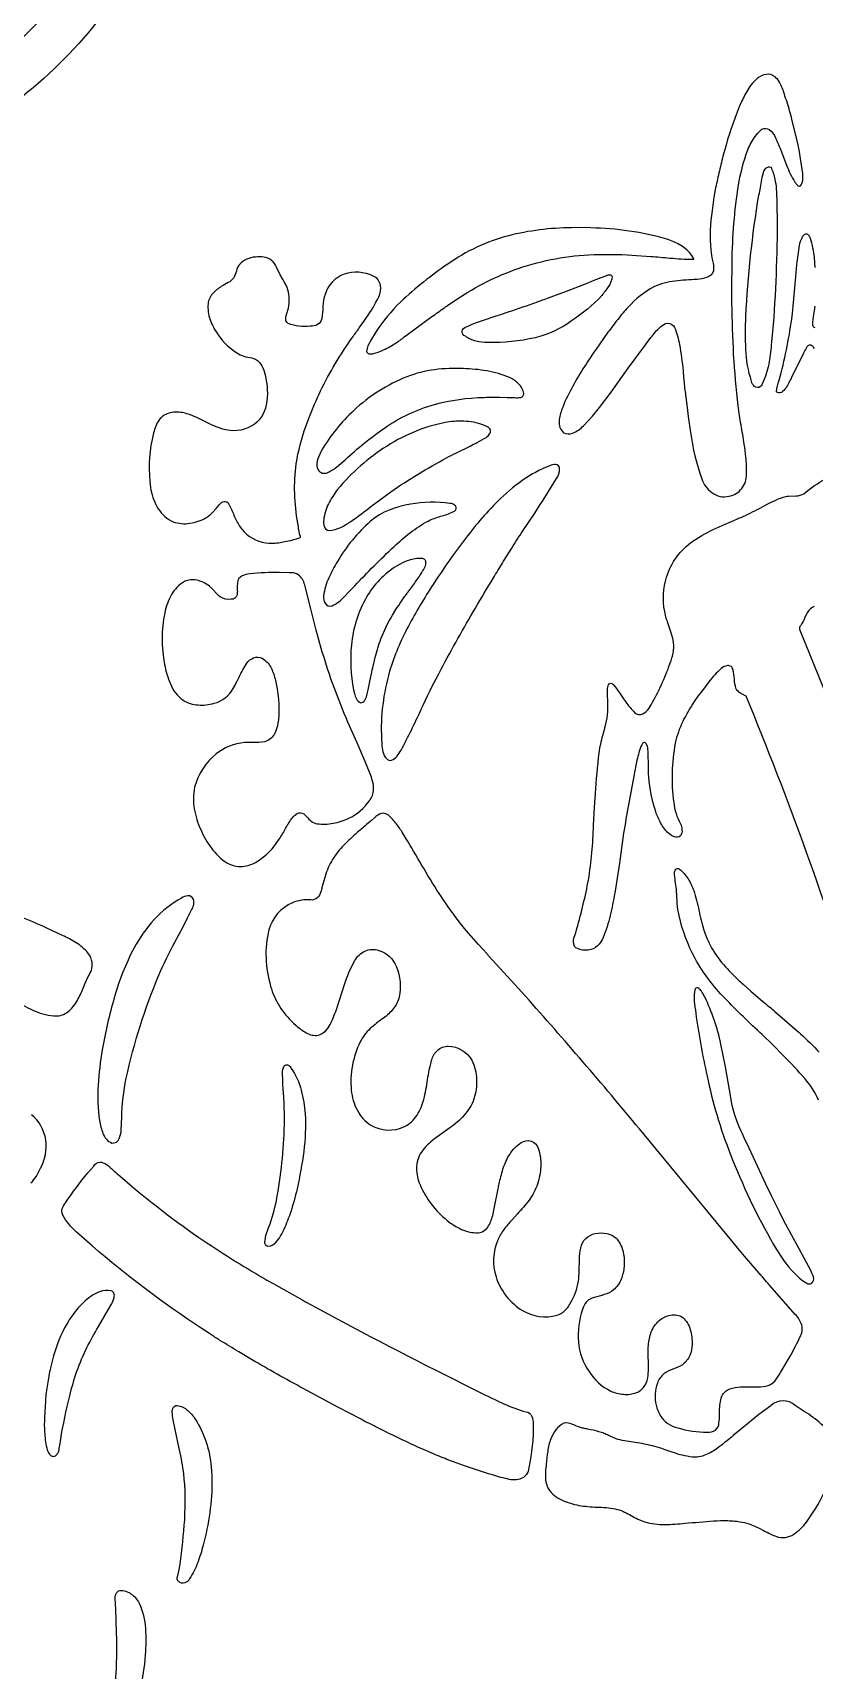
# Model space of a CAD drawing. Header units: inches. Extents: x 35.5 to 88, y 0 to 97.1.
# Drawn here: x 65.77 to 74.71, y 56.55 to 75.31 of the extents above; entities that cross this region are included whole.
import ezdxf

# ---------------------------------------------------------------- set-up
doc = ezdxf.new("R2010")
doc.units = ezdxf.units.IN
doc.header["$MEASUREMENT"] = 0

msp = doc.modelspace()

# ---------------------------------------------------------------- linework, layer by layer
for points in [[(67.018, 77.287), (67.482, 77.045), (67.383, 76.839, -0.012119), (67.214, 76.51, -0.045463), (66.506, 75.43, -0.061912), (65.586, 74.523, -0.075846), (64.433, 73.893, -0.079198), (63.143, 73.644, 0.028847), (63.151, 73.986, 0.023231), (63.131, 74.208, 0.150461), (65.139, 74.832, 0.06051), (65.917, 75.52, 0.04449), (66.532, 76.356, 0.02495), (66.866, 76.962, 0.014803), (67.018, 77.287)], [(73.562, 72.578, -0.233295), (73.481, 72.503, -0.055392), (73.373, 72.481, 0.012931), (73.121, 72.462, 0.082718), (72.878, 72.395, 0.089233), (72.586, 72.165, 0.018427), (72.466, 72.023, 0.015232), (72.354, 71.875), (72.219, 71.684, 0.012861), (72.121, 71.539, 0.038521), (71.862, 71.082, -0.020957), (71.845, 71.038, 0.02103), (71.83, 71, 0.075079), (71.795, 70.86, 0.242468), (71.845, 70.725, 0.181188), (71.949, 70.72, 0.114133), (72.073, 70.806), (72.176, 70.915), (72.257, 71.014), (72.391, 71.191), (72.586, 71.463), (72.683, 71.598), (72.782, 71.733), (72.846, 71.815, -0.046077), (72.954, 71.938, -0.151367), (73.037, 71.98, -0.280947), (73.117, 71.93, -0.046176), (73.172, 71.735, -0.024124), (73.213, 71.434), (73.22, 71.358), (73.225, 71.301, 0.02349), (73.246, 71.132), (73.261, 71.013), (73.273, 70.91), (73.298, 70.729, 0.053301), (73.427, 70.198, 0.1477), (73.544, 70.039, 0.236328), (73.738, 70, 0.211359), (73.886, 70.087, 0.16219), (73.94, 70.25, 0.035896), (73.931, 70.447, 0.016552), (73.913, 70.594, 0.006416), (73.877, 70.814, -0.019125), (73.845, 71.034, -0.014425), (73.792, 71.62, -0.008562), (73.773, 72.208), (73.772, 72.378), (73.774, 72.676, -0.033995), (73.847, 73.565, -0.028809), (73.931, 73.904, -0.048512), (74.004, 74.065, -0.078624), (74.116, 74.201, -0.25957), (74.2, 74.197, -0.134585), (74.272, 74.102, -0.020756), (74.295, 74.047, 0.04473), (74.319, 73.992), (74.398, 73.789, 0.049203), (74.493, 73.593, 0.011257), (74.518, 73.563, 0.219038), (74.547, 73.549, 0.209375), (74.566, 73.563, 0.125085), (74.584, 73.638, 0.073259), (74.58, 73.715, 0.027809), (74.509, 74.116), (74.459, 74.314, 0.01438), (74.432, 74.412, 0.021339), (74.404, 74.51, -0.030707), (74.373, 74.603, 0.056263), (74.316, 74.741, 0.210871), (74.196, 74.832, 0.139763), (74.084, 74.797, 0.110814), (73.965, 74.67, 0.022913), (73.882, 74.517, 0.032343), (73.705, 74.02), (73.67, 73.892, 0.005869), (73.623, 73.7, 0.014413), (73.602, 73.603, 0.019801), (73.582, 73.506), (73.567, 73.421), (73.545, 73.271, 0.055866), (73.53, 72.818, 0.045081), (73.55, 72.698, -0.078119)], [(74.124, 71.294, -0.144752), (74.098, 71.254, -0.376788), (74.031, 71.256, -0.165243), (73.997, 71.315, -0.072145), (73.932, 71.683, -0.01823), (73.932, 72.056, -0.029431), (74.081, 73.447, 0.061439), (74.1, 73.534), (74.11, 73.601, -0.041355), (74.133, 73.705, -0.12718), (74.162, 73.755, -0.290872), (74.22, 73.765, -0.059315), (74.263, 73.628, -0.045281), (74.279, 73.522, -0.008708), (74.286, 73.361), (74.288, 73.281), (74.29, 73.201, -0.020285), (74.238, 71.881), (74.223, 71.732, -0.021), (74.193, 71.509, -0.057538)], [(73.322, 72.712, -0.045581), (73.334, 72.713, -0.004619), (73.337, 72.716), (73.314, 72.753, 0.102212), (73.187, 72.871, 0.05562), (73.028, 72.942, 0.038055), (72.598, 73.035, 0.030465), (72.159, 73.071), (72.04, 73.074), (71.936, 73.073, 0.058529), (71.214, 72.981, 0.088371), (70.52, 72.656, 0.041839), (69.982, 72.224, 0.054844), (69.702, 71.884), (69.635, 71.777, 0.103802), (69.592, 71.657, 0.283702), (69.618, 71.629, 0.112608), (69.671, 71.633), (69.723, 71.648, 0.050253), (69.879, 71.724), (69.952, 71.771, 0.025526), (69.988, 71.796, 0.038511), (70.023, 71.822), (70.06, 71.849), (70.34, 72.055, -0.004616), (70.482, 72.157, -0.030481), (70.517, 72.182), (70.625, 72.255, -0.064721), (71.327, 72.606, -0.075193), (72.191, 72.765, -0.024391), (72.627, 72.759), (72.845, 72.745, -0.010186), (72.953, 72.735, -0.016066), (73.062, 72.726, 0.02122)], [(68.834, 69.538, -0.056062), (68.816, 69.612, 0.016372), (68.804, 69.688, -0.033623), (68.769, 70.029, -0.041984), (68.787, 70.371, -0.046402), (68.895, 70.798), (68.934, 70.901, -0.018), (69.065, 71.205, -0.041445), (69.427, 71.812, -0.010092), (69.508, 71.926), (69.568, 72.012), (69.59, 72.044, 0.041818), (69.73, 72.281, 0.168218), (69.75, 72.413, 0.264509), (69.667, 72.519, 0.190909), (69.334, 72.542, 0.233067), (69.117, 72.31, 0.065013), (69.092, 72.172, -0.022376), (69.078, 72.032, -0.25166), (69.029, 71.963, -0.129058), (68.947, 71.944, -0.025925), (68.818, 71.945, -0.091656), (68.694, 71.977, -0.332548), (68.669, 72.052), (68.69, 72.128, 0.126601), (68.698, 72.336, 0.064979), (68.657, 72.438, 0.040941), (68.63, 72.486), (68.604, 72.534), (68.562, 72.621, 0.100311), (68.503, 72.698, 0.126703), (68.415, 72.736, 0.083311), (68.319, 72.737, 0.182103), (68.137, 72.653, 0.102488), (68.102, 72.577, -0.058978), (68.072, 72.499, -0.115827), (68.007, 72.444, 0.021617), (67.932, 72.402, 0.069871), (67.832, 72.32, 0.147041), (67.777, 72.203, 0.107729), (67.801, 72.02, 0.064155), (67.885, 71.856, 0.122482), (68.145, 71.619, 0.087889), (68.232, 71.592, -0.031181), (68.321, 71.569, -0.137285), (68.393, 71.491, -0.055855), (68.43, 71.39, -0.108636), (68.443, 71.043, -0.219387), (68.272, 70.799, -0.199492), (67.941, 70.768, -0.035752), (67.755, 70.846, 0.021871), (67.664, 70.891, 0.0253), (67.571, 70.931, 0.084277), (67.423, 70.961, 0.140706), (67.276, 70.926, 0.159087), (67.178, 70.801, 0.053099), (67.137, 70.648, 0.086639), (67.119, 70.098, 0.081939), (67.193, 69.879, 0.148739), (67.355, 69.715, 0.123985), (67.546, 69.685, 0.093066), (67.731, 69.739, 0.082242), (67.829, 69.811), (67.869, 69.856), (67.907, 69.904, -0.193837), (67.961, 69.937, -0.362946), (68.016, 69.908, -0.032212), (68.074, 69.78, 0.054045), (68.139, 69.655, 0.188097), (68.397, 69.471, 0.071258), (68.546, 69.462, 0.033454), (68.693, 69.486, 0.042902), (68.822, 69.522, 0.183488), (68.836, 69.534)], [(72.402, 72.513, -0.125061), (72.358, 72.397, -0.021929), (72.283, 72.297, -0.058715), (71.937, 72.005, -0.096329), (71.52, 71.813, -0.061455), (70.978, 71.757, -0.064331), (70.844, 71.774, -0.095716), (70.722, 71.831, -0.341057), (70.684, 71.888, -0.278364), (70.732, 71.938, -0.015217), (70.85, 71.988), (70.94, 72.02), (71.076, 72.064, 0.017835), (71.145, 72.086, 0.021351), (71.213, 72.109, 0.007699), (71.546, 72.225, 0.033922), (71.588, 72.24, 0.013979), (71.66, 72.266), (71.878, 72.346, 0.00482), (72.276, 72.503, 0.042134), (72.338, 72.526, -0.095015), (72.373, 72.534, -0.346121)], [(69.03, 70.316, 0.386676), (69.131, 70.263, 0.079756), (69.246, 70.33), (69.347, 70.416, -0.033091), (69.795, 70.779, -0.081731), (70.367, 71.049, -0.059958), (70.937, 71.13, -0.026392), (71.113, 71.131), (71.2, 71.129, 0.016442), (71.288, 71.127, 0.062569), (71.349, 71.129, 0.157842), (71.38, 71.143, 0.229664), (71.39, 71.175, 0.161567), (71.331, 71.286, 0.090006), (71.228, 71.358, 0.056448), (70.968, 71.434, 0.029642), (70.699, 71.46, 0.045578), (70.371, 71.447, 0.059231), (70.054, 71.367, 0.093694), (69.444, 70.979, 0.073339), (69.081, 70.53, 0.052154), (69.034, 70.428, 0.170684)], [(69.163, 69.607, 0.111747), (69.295, 69.641, 0.045574), (69.355, 69.674, 0.039058), (69.384, 69.692, 0.034184), (69.413, 69.71, 0.014852), (69.64, 69.88), (69.753, 69.966), (69.869, 70.049, -0.027556), (70.507, 70.437, -0.009712), (70.614, 70.493), (70.776, 70.573, 0.012318), (70.857, 70.614), (70.936, 70.658, 0.132119), (71, 70.711, 0.546644), (70.974, 70.791, 0.1005), (70.761, 70.853, 0.062005), (70.538, 70.849, 0.05661), (70.168, 70.747, 0.04794), (69.826, 70.573, 0.082245), (69.26, 70.074, 0.056074), (69.156, 69.912, 0.092673), (69.101, 69.727, 0.102467), (69.105, 69.653, 0.345915)], [(69.821, 66.995, 0.268302), (69.876, 66.974, 0.162085), (69.941, 67.023, 0.052796), (69.986, 67.091, 0.01609), (70.215, 67.554, -0.008106), (70.242, 67.612, -0.015871), (70.444, 68.016, -0.010456), (70.836, 68.717, -0.001795), (71.042, 69.062, -0.005708), (71.147, 69.233, -0.008266), (71.253, 69.403, -0.013572), (71.38, 69.602), (71.429, 69.676), (71.515, 69.806, 0.015688), (71.763, 70.2, 0.170493), (71.801, 70.312, 0.409336), (71.754, 70.362, 0.11792), (71.688, 70.346, 0.06668), (71.369, 70.175, 0.040623), (71.092, 69.941, 0.035947), (70.699, 69.483), (70.609, 69.362, 0.011827), (70.354, 68.989, 0.024389), (70.07, 68.509, 0.050007), (69.855, 67.994, 0.081299), (69.762, 67.22), (69.765, 67.161, 0.056306), (69.777, 67.073, 0.140752)], [(70.58, 69.818, 0.155814), (70.612, 69.843, 0.390007), (70.598, 69.897, 0.156599), (70.546, 69.916, 0.078602), (70.094, 69.906, 0.139521), (69.636, 69.711, 0.080252), (69.258, 69.251, 0.031836), (69.158, 69.063, 0.082807), (69.1, 68.857, 0.179005), (69.117, 68.772, 0.402594), (69.198, 68.743, 0.098286), (69.336, 68.847), (69.396, 68.91), (69.456, 68.972, -0.017106), (69.907, 69.423, -0.024675), (70.093, 69.582, -0.048885), (70.298, 69.714, -0.052841), (70.439, 69.768, 0.035477)], [(69.526, 67.634, 0.216648), (69.567, 67.656, 0.107136), (69.594, 67.718, -0.024726), (69.611, 67.783), (69.626, 67.857), (69.652, 67.985, -0.017207), (69.673, 68.082, -0.021861), (69.69, 68.153, -0.024676), (69.755, 68.365, -0.047982), (69.888, 68.636), (69.928, 68.701, -0.011185), (69.991, 68.795, -0.021058), (70.023, 68.841, -0.028132), (70.056, 68.887, -0.020552), (70.082, 68.922, 0.017061), (70.17, 69.045, 0.027974), (70.251, 69.172, 0.146401), (70.271, 69.235, 0.469812), (70.225, 69.284, 0.100449), (70.073, 69.264, 0.048031), (70.001, 69.235), (69.933, 69.199, 0.119979), (69.591, 68.842, 0.106683), (69.418, 68.296, 0.072115), (69.442, 67.783), (69.453, 67.741, 0.067055), (69.476, 67.677, 0.195829)], [(68.043, 68.818, -0.183329), (67.915, 68.846, -0.046181), (67.88, 68.878), (67.831, 68.93, 0.049665), (67.778, 68.978, 0.103118), (67.649, 69.036, 0.168346), (67.507, 69.022, 0.138457), (67.357, 68.867, 0.070667), (67.281, 68.664, 0.098863), (67.28, 68.073, 0.052482), (67.346, 67.849, 0.133561), (67.488, 67.665, 0.131042), (67.663, 67.608, 0.089708), (67.846, 67.627, 0.20756), (68.066, 67.798, 0.011051), (68.105, 67.871), (68.132, 67.926, -0.041746), (68.222, 68.087, -0.151956), (68.299, 68.148, -0.231645), (68.396, 68.142, -0.14615), (68.494, 68.04, -0.061445), (68.544, 67.908, -0.082472), (68.582, 67.437, -0.070417), (68.55, 67.3, -0.191489), (68.455, 67.196, -0.086853), (68.326, 67.178, 0.02917), (68.196, 67.177, 0.155437), (67.872, 67.048, 0.162292), (67.623, 66.665, 0.095587), (67.619, 66.418, 0.064765), (67.693, 66.182, 0.052479), (67.815, 65.969, 0.095182), (67.994, 65.8, 0.154873), (68.168, 65.76, 0.119924), (68.338, 65.815, 0.113579), (68.591, 66.071, 0.028839), (68.665, 66.195, -0.035427), (68.743, 66.317, -0.122002), (68.799, 66.364, -0.292658), (68.872, 66.361), (68.906, 66.327, 0.048467), (68.959, 66.277, 0.13439), (69.026, 66.248, 0.08012), (69.211, 66.253, 0.057312), (69.388, 66.31, 0.132773), (69.623, 66.51, 0.17164), (69.671, 66.643, 0.094174), (69.646, 66.781), (69.584, 66.941), (69.482, 67.176), (69.43, 67.293), (69.378, 67.41, -0.02838), (69.085, 68.214), (69.034, 68.397), (69.016, 68.466), (68.953, 68.708), (68.891, 68.95, 0.140824), (68.836, 69.075, 0.268442), (68.707, 69.12), (68.595, 69.123, 0.037581), (68.257, 69.108, 0.09625), (68.168, 69.085, 0.285273), (68.115, 69.01, 0.015378), (68.112, 68.975), (68.112, 68.921, -0.060792), (68.109, 68.868, -0.37759)], [(68.952, 65.375, 0.119748), (68.742, 65.343, 0.224231), (68.474, 65.034, 0.07708), (68.441, 64.709, 0.057191), (68.493, 64.387, 0.139042), (68.755, 63.965), (68.785, 63.938, 0.052681), (68.9, 63.854, 0.166465), (69.04, 63.825, 0.195128), (69.175, 63.95, 0.026148), (69.246, 64.119), (69.338, 64.405, -0.052992), (69.456, 64.681, -0.159112), (69.573, 64.789, -0.200189), (69.732, 64.798, -0.228895), (69.933, 64.608, -0.150856), (69.964, 64.264, -0.10872), (69.896, 64.128, -0.071109), (69.785, 64.022, 0.045798), (69.634, 63.902, 0.086435), (69.517, 63.749, 0.137121), (69.416, 63.196, 0.095398), (69.483, 62.97, 0.134321), (69.641, 62.796, 0.24671), (70.026, 62.779, 0.134311), (70.17, 62.911, 0.074695), (70.246, 63.091, 0.029712), (70.289, 63.316, -0.027462), (70.336, 63.54, -0.146932), (70.403, 63.653, -0.209285), (70.527, 63.699, -0.272877), (70.796, 63.54, -0.110714), (70.851, 63.32, -0.081515), (70.82, 63.097, -0.103183), (70.707, 62.909, -0.056817), (70.544, 62.764), (70.37, 62.639, 0.07912), (70.219, 62.488, 0.152984), (70.163, 62.302, 0.099079), (70.203, 62.112, 0.120093), (70.515, 61.705, 0.066395), (70.679, 61.603, 0.114526), (70.868, 61.564, 0.2534), (70.988, 61.644, 0.069402), (71.039, 61.779), (71.053, 61.843), (71.097, 62.068, -0.025011), (71.109, 62.124, -0.027473), (71.152, 62.291, -0.065993), (71.229, 62.462, -0.119377), (71.361, 62.596, -0.507393), (71.556, 62.533, -0.095847), (71.584, 62.327, -0.064033), (71.548, 62.122, -0.077391), (71.451, 61.938, -0.024944), (71.317, 61.779), (71.254, 61.71, 0.021319), (71.164, 61.603, 0.059644), (71.094, 61.482, 0.180317), (71.073, 61.059, 0.177303), (71.375, 60.673, 0.200323), (71.769, 60.619, 0.134465), (71.873, 60.685, 0.077902), (71.94, 60.789, 0.09708), (72.02, 61.041), (72.024, 61.129), (72.027, 61.26, -0.039242), (72.042, 61.39, -0.304627), (72.207, 61.555, -0.114738), (72.341, 61.555, -0.156943), (72.458, 61.49, -0.122312), (72.529, 61.341, -0.073601), (72.539, 61.177, -0.070814), (72.504, 61.031, -0.122087), (72.417, 60.909, -0.094852), (72.311, 60.856), (72.282, 60.847), (72.196, 60.824, 0.159499), (72.11, 60.773, 0.117189), (72.062, 60.685, 0.099924), (72.015, 60.313, 0.13126), (72.138, 59.976, 0.141681), (72.385, 59.751, 0.081513), (72.531, 59.714, 0.112645), (72.68, 59.734, 0.165332), (72.775, 59.815, 0.114822), (72.814, 59.935, 0.03524), (72.816, 60.104, -0.035396), (72.816, 60.274, -0.072668), (72.85, 60.428, -0.123045), (72.94, 60.559, -0.126129), (73.069, 60.621, -0.204318), (73.209, 60.594, -0.146472), (73.296, 60.453, -0.075182), (73.317, 60.289, -0.10027), (73.289, 60.158, -0.14004), (73.205, 60.053, -0.060506), (73.098, 60.002, 0.076435), (72.992, 59.947, 0.128577), (72.92, 59.842, 0.075431), (72.894, 59.718, 0.144415), (72.953, 59.47, 0.117405), (73.039, 59.38, 0.081075), (73.152, 59.33, 0.073743), (73.491, 59.28, 0.186592), (73.583, 59.305, 0.24955), (73.624, 59.391, 0.043694), (73.63, 59.467, 0.019763), (73.631, 59.524, -0.084299), (73.657, 59.692, -0.20907), (73.749, 59.776, -0.087188), (73.871, 59.798, -0.013624), (73.942, 59.8, 0.041007), (74.158, 59.806, 0.187383), (74.262, 59.866, 0.050201), (74.33, 59.965), (74.446, 60.163), (74.5, 60.264, 0.014904), (74.55, 60.368, 0.214125), (74.571, 60.507, 0.129312), (74.498, 60.628), (74.206, 60.961, -0.035136), (74.169, 61.003, -0.013216), (74.106, 61.076), (73.917, 61.297), (73.841, 61.388), (73.77, 61.473), (72.714, 62.753, 0.005774), (72.069, 63.519, 0.003392), (71.409, 64.275), (70.995, 64.728, -0.018316), (70.97, 64.757), (70.874, 64.864), (70.733, 65.027), (70.664, 65.111), (70.598, 65.196, -0.01273), (70.564, 65.243, -0.010593), (70.502, 65.331, -0.017128), (70.298, 65.649, -0.006664), (70.106, 65.974, -0.013402), (70.045, 66.076), (69.999, 66.151, 0.035136), (69.922, 66.26, 0.062581), (69.828, 66.355, 0.193632), (69.763, 66.366, 0.127323), (69.681, 66.316), (69.646, 66.283), (69.609, 66.253, -0.007059), (69.504, 66.163, 0.019816), (69.35, 66.022, 0.05055), (69.217, 65.862, 0.074771), (69.126, 65.671), (69.095, 65.569, 0.037497), (69.081, 65.518, -0.036141), (69.074, 65.493, -0.041144), (69.067, 65.467, -0.15374), (69.027, 65.399, -0.227948)], [(66.677, 62.591, 0.349911), (66.76, 62.644, 0.087749), (66.784, 62.739), (66.79, 62.888, -0.043642), (66.841, 63.334, -0.044601), (67.213, 64.512, -0.020349), (67.396, 64.89), (67.495, 65.075), (67.543, 65.169), (67.589, 65.263, 0.098305), (67.614, 65.326, 0.127143), (67.61, 65.379, 0.344363), (67.546, 65.423, 0.135677), (67.474, 65.396, 0.086735), (67.161, 65.15, 0.059793), (66.93, 64.825, 0.051485), (66.704, 64.256, 0.028732), (66.567, 63.66, 0.023333), (66.519, 63.255, 0.053205), (66.535, 62.848, 0.047433), (66.574, 62.702, 0.211084)], [(74.685, 60.985, 0.313539), (74.704, 61.059, 0.061241), (74.676, 61.13), (74.6, 61.273), (74.541, 61.38), (74.453, 61.54), (74.367, 61.701), (74.315, 61.804), (74.227, 61.985), (74.162, 62.122), (73.97, 62.533), (73.913, 62.652), (73.892, 62.697, -0.054875), (73.776, 63.023), (73.743, 63.199), (73.698, 63.463), (73.674, 63.595), (73.647, 63.725, 0.058713), (73.461, 64.265, 0.03291), (73.423, 64.331, 0.085224), (73.394, 64.362, 0.389297), (73.352, 64.357, 0.098427), (73.341, 64.217), (73.349, 64.147), (73.354, 64.112), (73.358, 64.077, 0.008446), (73.416, 63.717, 0.012388), (73.488, 63.359, 0.042609), (73.754, 62.466, 0.036698), (74.248, 61.428), (74.282, 61.371), (74.346, 61.274, 0.076632), (74.58, 61.018), (74.628, 60.987, 0.296972)], [(68.461, 61.405, -0.336086), (68.428, 61.464, -0.020784), (68.439, 61.531), (68.473, 61.63, 0.043373), (68.559, 61.933, 0.039233), (68.651, 62.8, 0.020551), (68.645, 63.096, 0.013201), (68.64, 63.17, -0.02092), (68.631, 63.392, -0.199088), (68.65, 63.474, -0.40756), (68.698, 63.483, -0.123212), (68.729, 63.446, -0.085281), (68.844, 63.196, -0.044281), (68.889, 62.924, -0.045103), (68.872, 62.493, -0.022566), (68.796, 62.067, -0.024589), (68.72, 61.793, -0.025072), (68.696, 61.726, -0.042348), (68.607, 61.532, -0.050881), (68.55, 61.451, -0.223902)], [(66.174, 61.949), (66.209, 61.998, -0.030255), (66.469, 62.328, -0.255986), (66.544, 62.373, -0.119827), (66.603, 62.353, -0.050127), (66.675, 62.296, 0.043706), (66.708, 62.265, 0.045493), (66.743, 62.236, 0.028703), (67.673, 61.51, 0.02036), (68.427, 61.037, 0.009179), (68.523, 60.982), (68.863, 60.791, 0.029965), (68.906, 60.767), (69.055, 60.685), (69.204, 60.604, 0.008337), (70.923, 59.721), (71.164, 59.606, 0.047114), (71.413, 59.513, -0.329174), (71.483, 59.461, -0.076664), (71.498, 59.375, -0.057149), (71.448, 58.874, -0.324977), (71.347, 58.744, -0.155125), (71.182, 58.751, -0.023727), (71.077, 58.778, -0.015494), (70.713, 58.894), (70.534, 58.961, -0.011096), (70.445, 58.996, -0.016788), (70.357, 59.032), (70.217, 59.093, -0.010053), (69.736, 59.322, -0.009285), (69.618, 59.382, -0.012116), (69.529, 59.428), (69.264, 59.567), (68.866, 59.781, -0.01017), (68.276, 60.113), (68.13, 60.2, -0.01138), (67.914, 60.332, -0.009237), (67.806, 60.401), (67.7, 60.47, -0.03208), (66.45, 61.414), (66.268, 61.576, -0.078002), (66.114, 61.765, -0.252228), (66.12, 61.865, -0.044305), (66.146, 61.908)], [(66.047, 59.024, 0.111532), (66.068, 59.064, 0.021572), (66.081, 59.131), (66.091, 59.198, -0.018568), (66.194, 59.697, -0.054554), (66.391, 60.249, -0.018484), (66.524, 60.49), (66.662, 60.727, 0.039332), (66.699, 60.812, 0.113481), (66.704, 60.862, 0.263583), (66.669, 60.899, 0.157397), (66.538, 60.889, 0.070699), (66.423, 60.826, 0.07551), (66.228, 60.624, 0.043239), (66.089, 60.379, 0.045092), (65.974, 60.017, 0.010205), (65.939, 59.83, 0.017519), (65.926, 59.735, 0.025832), (65.916, 59.641), (65.912, 59.57), (65.906, 59.447, 0.036925), (65.908, 59.262, 0.05344), (65.937, 59.079, 0.17909), (65.975, 59.017, 0.46264)], [(67.425, 57.608), (67.443, 57.688, 0.011601), (67.457, 57.769, 0.017826), (67.51, 58.278), (67.513, 58.352, 0.048855), (67.49, 58.871, 0.017619), (67.437, 59.146), (67.378, 59.421, -0.046162), (67.368, 59.512, -0.141003), (67.378, 59.562, -0.266147), (67.423, 59.586, -0.147166), (67.545, 59.529, -0.074138), (67.632, 59.427, -0.120649), (67.813, 58.883, -0.046592), (67.812, 58.501, -0.033121), (67.755, 58.123), (67.721, 57.987, -0.030458), (67.659, 57.788, -0.05534), (67.566, 57.6, -0.188906), (67.511, 57.554, -0.322396), (67.441, 57.573, -0.029169), (67.426, 57.587, -0.321072), (67.425, 57.607)], [(66.769, 57.469, -0.158108), (66.899, 57.427, -0.116681), (66.988, 57.324, -0.094309), (67.061, 57.031, -0.032149), (67.059, 56.729, -0.054257), (66.904, 55.942), (66.867, 55.835, -0.027076), (66.801, 55.678, -0.059141), (66.707, 55.536, -0.115973), (66.672, 55.498, -0.526272), (66.603, 55.518, -0.161725), (66.599, 55.59, -0.0172), (66.661, 55.98, 0.021613), (66.715, 56.371), (66.72, 56.426), (66.723, 56.477), (66.728, 56.572, 0.012811), (66.732, 56.906, 0.019427), (66.731, 56.948, 0.021292), (66.73, 56.985), (66.726, 57.112, 0.013646), (66.721, 57.24, 0.026046), (66.715, 57.361, -0.09564), (66.722, 57.425, -0.266334)]]:
    msp.add_lwpolyline(points, format="xyb", close=True)
for points in [[(74.719, 71.69, 0.075541), (74.674, 71.729, 0.357815), (74.621, 71.694, -0.021973), (74.592, 71.637), (74.455, 71.356, 0.025988), (74.433, 71.314, -0.088486), (74.353, 71.196, -0.286673), (74.291, 71.187, 0.341855), (74.289, 71.188), (74.282, 71.195, -0.038687), (74.312, 71.326, 0.033164), (74.457, 72.027), (74.47, 72.129), (74.475, 72.173), (74.503, 72.509, -0.003944), (74.519, 72.677), (74.529, 72.76), (74.541, 72.844, -0.074428), (74.568, 72.942, -0.055813), (74.585, 72.975, -0.105663), (74.606, 72.998, -0.44248), (74.647, 72.99, -0.075648), (74.668, 72.953, -0.047935), (74.713, 72.73), (74.722, 72.617)], [(74.72, 72.173), (74.713, 72.12), (74.706, 72.08, 0.061321), (74.695, 71.96, 0.291839), (74.72, 71.932, 0.090089)], [(75.235, 64.095, 0.023663), (73.934, 67.709, 0.029269), (73.901, 67.726, -0.056273), (73.853, 67.755, -0.141619), (73.819, 67.799, -0.0624), (73.8, 67.905, 0.064238), (73.784, 68.013, 0.415539), (73.721, 68.058, 0.168051), (73.65, 68.024, 0.049634), (73.508, 67.873), (73.446, 67.79), (73.43, 67.769), (73.384, 67.707), (73.341, 67.646, 0.031464), (73.209, 67.419, 0.059266), (73.124, 67.172, 0.080387), (73.106, 66.492, 0.098861), (73.184, 66.247, -0.07408), (73.201, 66.178, -0.181528), (73.184, 66.109, -0.292813), (73.112, 66.099, -0.095427), (73.05, 66.136, -0.080489), (72.96, 66.252, -0.037655), (72.9, 66.386, -0.063914), (72.821, 66.782), (72.818, 66.823), (72.816, 66.965, 0.018289), (72.81, 67.108, 0.125789), (72.794, 67.16, 0.296984), (72.764, 67.177, 0.216093), (72.74, 67.152, 0.047487), (72.686, 66.975), (72.65, 66.794), (72.589, 66.466, 0.006926), (72.533, 66.138), (72.484, 65.796), (72.459, 65.624), (72.431, 65.454, -0.016965), (72.379, 65.196, -0.040558), (72.299, 64.945, -0.100971), (72.234, 64.849, -0.173711), (72.129, 64.801, -0.087116), (72.046, 64.805, -0.145387), (71.971, 64.841, -0.198826), (71.968, 64.948), (71.985, 64.998), (71.999, 65.05, 0.012404), (72.071, 65.326, 0.014882), (72.131, 65.605, 0.032037), (72.189, 66.229), (72.201, 66.437), (72.211, 66.593, -0.015427), (72.254, 67.06, -0.040101), (72.295, 67.26), (72.323, 67.359), (72.346, 67.458, 0.042735), (72.353, 67.61), (72.349, 67.763, -0.108298), (72.356, 67.829, -0.317502), (72.387, 67.859, -0.203293), (72.422, 67.834, -0.013274), (72.478, 67.759), (72.518, 67.701, 0.025678), (72.547, 67.658, 0.036157), (72.594, 67.594, 0.036579), (72.647, 67.535, 0.179553), (72.704, 67.499, 0.225922), (72.792, 67.534, 0.086143), (72.849, 67.61, 0.044485), (73.063, 68.079, 0.053467), (73.102, 68.221, 0.109281), (73.095, 68.368), (73.072, 68.445), (73.034, 68.56, -0.014474), (73.017, 68.618), (73.003, 68.677, -0.126513), (73.024, 69.072, -0.164087), (73.326, 69.485), (73.397, 69.53, -0.032257), (73.659, 69.662), (73.793, 69.72, 0.017678), (73.86, 69.749, 0.023077), (73.927, 69.779, 0.022218), (74.14, 69.888, -0.04373), (74.358, 69.988, -0.060144), (74.418, 69.999), (74.509, 70.002, 0.110612), (74.597, 70.026, -0.049692), (74.85, 70.201, -0.020674)], [(74.715, 68.736, 0.16224), (74.633, 68.663, 0.044072), (74.588, 68.562), (74.574, 68.539, 0.038646), (74.55, 68.505, 0.252694), (74.548, 68.464), (74.661, 68.194), (74.868, 67.687)], [(74.765, 63.082, 0.074166), (74.605, 63.33, 0.017643), (74.367, 63.588), (74.243, 63.711), (74.118, 63.833, -0.013236), (73.691, 64.25, -0.064941), (73.351, 64.703, -0.067803), (73.167, 65.197, -0.04173), (73.147, 65.333, -0.026163), (73.14, 65.471, 0.022003), (73.128, 65.569, -0.03001), (73.117, 65.666, -0.161844), (73.123, 65.716, -0.212011), (73.144, 65.737, -0.263419), (73.172, 65.728, -0.094989), (73.271, 65.617, -0.042168), (73.336, 65.483, -0.027208), (73.395, 65.257, 0.020566), (73.421, 65.142, 0.013172), (73.435, 65.086), (73.452, 65.03, 0.114635), (73.72, 64.586, 0.027125), (73.784, 64.521, 0.017216), (73.9, 64.41), (73.989, 64.331), (74.126, 64.214, 0.011938), (74.195, 64.156, -0.01733), (74.263, 64.098), (74.524, 63.872, -0.01946), (74.556, 63.843, -0.025232), (74.771, 63.632, -0.108829)], [(65.608, 64.204, 0.051233), (65.828, 64.09, 0.107949), (66.071, 64.047, 0.139052), (66.2, 64.117, 0.069456), (66.268, 64.202, 0.036881), (66.341, 64.347), (66.372, 64.422), (66.404, 64.497, 0.176127), (66.451, 64.657, 0.137324), (66.403, 64.768, 0.083424), (66.268, 64.885, 0.0267), (66.11, 64.969, 0.013825), (65.657, 65.171)], [(65.751, 62.134, 0.092079), (65.86, 62.302, 0.159486), (65.919, 62.627, 0.19418), (65.756, 62.915, 0.014757)], [(74.881, 59.286, 0.059382), (74.7, 59.45, 0.019023), (74.6, 59.519), (74.498, 59.586, 0.394655), (74.217, 59.583), (74.082, 59.481), (73.886, 59.321), (73.788, 59.241, -0.03329), (73.763, 59.221, -0.019941), (73.689, 59.161, -0.009663), (73.607, 59.098, -0.063892), (73.471, 59.02, -0.125223), (73.317, 58.995, -0.053522), (73.101, 59.048), (72.996, 59.084, 0.035687), (72.889, 59.116, 0.029971), (72.692, 59.157, -0.00237), (72.592, 59.173, -0.017034), (72.493, 59.191, -0.063696), (72.386, 59.231, 0.002996), (72.334, 59.255, 0.026603), (72.281, 59.276, 0.041284), (72.155, 59.308, -0.019726), (72.123, 59.315, -0.04861), (72.075, 59.326, -0.056646), (72.028, 59.339, -0.026095), (71.942, 59.373, 0.169713), (71.85, 59.382, 0.136951), (71.758, 59.307, 0.063248), (71.7, 59.204, 0.058688), (71.664, 59.06, 0.011951), (71.648, 58.912, 0.054199), (71.639, 58.756, 0.150683), (71.688, 58.608, 0.126058), (71.852, 58.492, 0.058197), (72.046, 58.438, 0.021461), (72.254, 58.421, -0.049677), (72.462, 58.396, -0.059039), (72.62, 58.326, 0.030705), (72.696, 58.286, 0.019212), (72.735, 58.268), (72.776, 58.252, 0.075352), (73.005, 58.224, 0.024031), (73.236, 58.237, -0.002956), (73.562, 58.265, -0.022976), (73.725, 58.268, -0.03283), (73.888, 58.251, -0.054879), (73.997, 58.22, -0.022266), (74.075, 58.185), (74.132, 58.156, 0.018909), (74.218, 58.113, 0.047727), (74.307, 58.078, 0.220986), (74.501, 58.126, 0.081286), (74.64, 58.271, 0.0768), (74.943, 58.867, 0.103265)]]:
    msp.add_lwpolyline(points, format="xyb")

doc.saveas('drawing.dxf')
